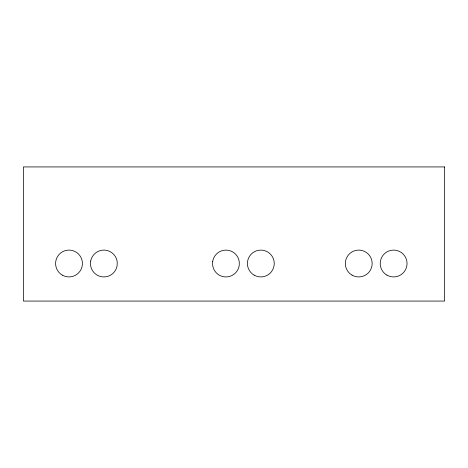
<?xml version="1.0" encoding="UTF-8"?>
<svg xmlns="http://www.w3.org/2000/svg" width="468" height="468" viewBox="0 0 468 468"><rect width="100%" height="100%" fill="white"/><g stroke="black" fill="none" stroke-linecap="round" stroke-linejoin="round"><path stroke-width="0.7" d="M212.671 261.641L212.636 265.145A13.414 13.414 0 0 0 239.236 265.379L239.265 261.875A13.414 13.414 0 0 0 212.671 261.641M90.693 261.074L90.511 264.572A13.414 13.414 0 0 0 117.076 265.947L117.257 262.449A13.414 13.414 0 0 0 90.693 261.074M444.6 166.93L23.4 166.93L23.4 301.07L444.6 301.07L444.6 166.93M386.919 275.125A13.414 13.414 0 0 0 407.043 263.513A13.414 13.414 0 0 0 386.919 251.895A13.414 13.414 0 0 0 386.919 275.125M254.118 275.125A13.414 13.414 0 0 0 274.242 263.513A13.414 13.414 0 0 0 254.118 251.895A13.414 13.414 0 0 0 254.118 275.125M352.041 275.125A13.414 13.414 0 0 0 372.165 263.513A13.414 13.414 0 0 0 352.041 251.895A13.414 13.414 0 0 0 352.041 275.125M62.302 275.125A13.414 13.414 0 0 0 82.421 263.513A13.414 13.414 0 0 0 62.302 251.895A13.414 13.414 0 0 0 62.302 275.125"/></g></svg>
